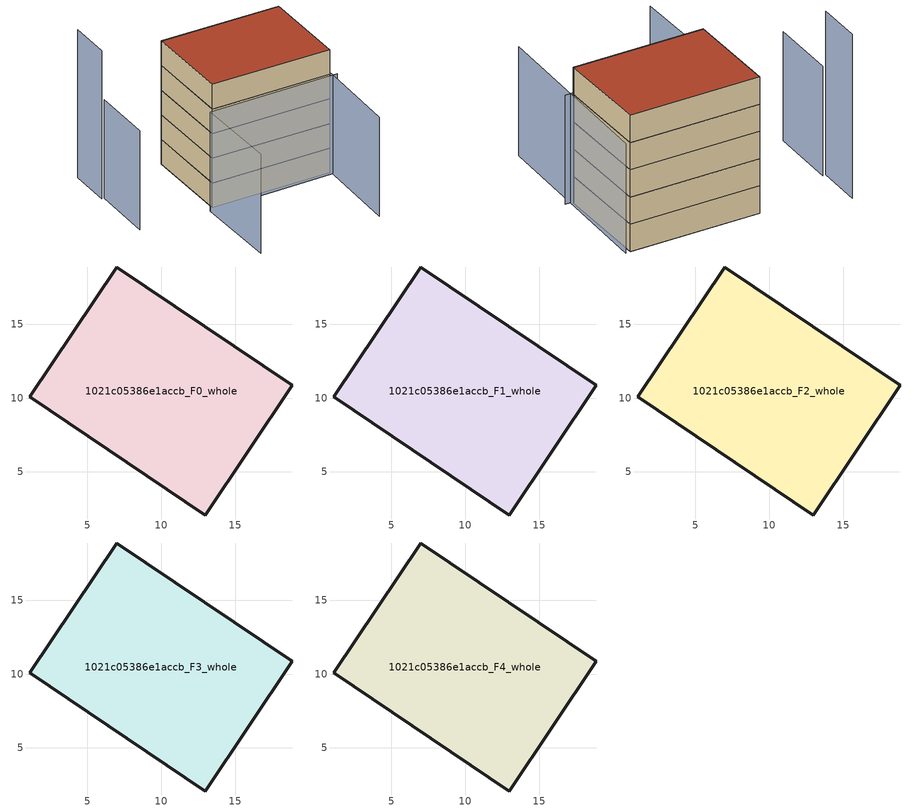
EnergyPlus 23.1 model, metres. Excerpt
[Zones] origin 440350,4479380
1021c05386e1accb_F0_whole
 floor ground (EU_floor_Construction): 12.98,2.08 18.89,10.88 7,18.87 1.09,10.08 z0
 wall outside (EU_wall_Construction): 1.09,10.08 7,18.87 18.89,10.88 12.98,2.08 1.09,10.08 z0:3
1021c05386e1accb_F1_whole
 floor to 1021c05386e1accb_F0_whole (EU_floor_Construction): 12.98,2.08 18.89,10.88 7,18.87 1.09,10.08 z3
 wall outside (EU_wall_Construction): 1.09,10.08 7,18.87 18.89,10.88 12.98,2.08 1.09,10.08 z3:6
1021c05386e1accb_F2_whole
 floor to 1021c05386e1accb_F1_whole (EU_floor_Construction): 12.98,2.08 18.89,10.88 7,18.87 1.09,10.08 z6
 wall outside (EU_wall_Construction): 1.09,10.08 7,18.87 18.89,10.88 12.98,2.08 1.09,10.08 z6:9
1021c05386e1accb_F3_whole
 floor to 1021c05386e1accb_F2_whole (EU_floor_Construction): 12.98,2.08 18.89,10.88 7,18.87 1.09,10.08 z9
 wall outside (EU_wall_Construction): 1.09,10.08 7,18.87 18.89,10.88 12.98,2.08 1.09,10.08 z9:12
1021c05386e1accb_F4_whole
 floor to 1021c05386e1accb_F3_whole (EU_floor_Construction): 12.98,2.08 18.89,10.88 7,18.87 1.09,10.08 z12
 wall outside (EU_wall_Construction): 1.09,10.08 7,18.87 18.89,10.88 12.98,2.08 1.09,10.08 z12:15
 roof outside (EU_roof_Construction): 18.89,10.88 12.98,2.08 1.09,10.08 7,18.87 z15
shading: 7.11,-6.51 19.29,10.6 / -5.27,1.44 0.35,10 / 0.35,10 13.44,1.42 / -2.02,21.2 -6.31,14.99 z0:12; 0.61,25.56 -2.27,21.37 z0:18
[Building]
EU S2 Campaign: North Axis=0; Terrain=City; Solar Distribution=FullExterior
[Site:Location]
Madrid: Latitude=40.5; Longitude=-3.5; Time Zone=1; Elevation=609
[SizingPeriod:WeatherFileDays]
AnnualSizingPeriod: Begin Month=1; Begin Day of Month=1; End Month=12; End Day of Month=31; Day of Week for Start Day=Monday; Use Weather File Daylight Saving Period=No; Use Weather File Rain and Snow Indicators=No
[MATERIAL]
EU_InternalMass_Material: Roughness=MediumRough; Thickness=0.1; Conductivity=1; Density=1800; Specific Heat=900; Thermal Absorptance=0.9; Solar Absorptance=0.7; Visible Absorptance=0.7
[MATERIAL:NOMASS] Roughness=MediumRough; Thermal Absorptance=0.9; Solar Absorptance=0.7; Visible Absorptance=0.7
Name | Thermal Resistance
EU_wall_NoMass | 0.609216
EU_roof_NoMass | 0.513268
EU_floor_NoMass | 0.568163
[CONSTRUCTION]
EU_wall_Construction: EU_wall_NoMass
EU_roof_Construction: EU_roof_NoMass
EU_floor_Construction: EU_floor_NoMass
EU_InternalMass_Construction: EU_InternalMass_Material
[ZONE] Type=1; Multiplier=1; Ceiling Height=autocalculate; Volume=455.469; Floor Area=autocalculate; Part of Total Floor Area=Yes
1021c05386e1accb_F0_whole; 1021c05386e1accb_F1_whole; 1021c05386e1accb_F2_whole; 1021c05386e1accb_F3_whole; 1021c05386e1accb_F4_whole
[INTERNALMASS] Construction=EU_InternalMass_Construction; Surface Area=151.823
Name | Zone or ZoneList
1021c05386e1accb_F0_whole_EU_InternalMass | 1021c05386e1accb_F0_whole
1021c05386e1accb_F1_whole_EU_InternalMass | 1021c05386e1accb_F1_whole
1021c05386e1accb_F2_whole_EU_InternalMass | 1021c05386e1accb_F2_whole
1021c05386e1accb_F3_whole_EU_InternalMass | 1021c05386e1accb_F3_whole
1021c05386e1accb_F4_whole_EU_InternalMass | 1021c05386e1accb_F4_whole
[OTHEREQUIPMENT] Fuel Type=Electricity; Design Level Calculation Method=Watts/Area; Power per Zone Floor Area=1; Fraction Latent=0; Fraction Radiant=0; Fraction Lost=0; Carbon Dioxide Generation Rate=0; EndUse Subcategory=EU_Step8_InternalGains
Name | Zone or ZoneList or Space or SpaceList | Schedule
EU_Step8_InternalGain_1021c05386e1accb_F0_whole_f000 | 1021c05386e1accb_F0_whole | EU_Step8_GainSchedule_1021c05386e1accb_F0_whole_f000
EU_Step8_InternalGain_1021c05386e1accb_F1_whole_f000 | 1021c05386e1accb_F1_whole | EU_Step8_GainSchedule_1021c05386e1accb_F1_whole_f000
EU_Step8_InternalGain_1021c05386e1accb_F2_whole_f000 | 1021c05386e1accb_F2_whole | EU_Step8_GainSchedule_1021c05386e1accb_F2_whole_f000
EU_Step8_InternalGain_1021c05386e1accb_F3_whole_f000 | 1021c05386e1accb_F3_whole | EU_Step8_GainSchedule_1021c05386e1accb_F3_whole_f000
EU_Step8_InternalGain_1021c05386e1accb_F4_whole_f000 | 1021c05386e1accb_F4_whole | EU_Step8_GainSchedule_1021c05386e1accb_F4_whole_f000
[ZONEVENTILATION:DESIGNFLOWRATE] Schedule=EU_AlwaysOn; Design Flow Rate Calculation Method=AirChanges/Hour; Air Changes per Hour=0.752966; Ventilation Type=Natural; Fan Pressure Rise=0; Fan Total Efficiency=1; Constant Term Coefficient=1; Temperature Term Coefficient=0; Velocity Term Coefficient=0; Velocity Squared Term Coefficient=0; Minimum Indoor Temperature=-100; Maximum Indoor Temperature=100; Delta Temperature=-100; Minimum Outdoor Temperature=-100; Maximum Outdoor Temperature=100; Maximum Wind Speed=40
Name | Zone or ZoneList or Space or SpaceList
EU_ConstantAir_1021c05386e1accb_F0_whole | 1021c05386e1accb_F0_whole
EU_ConstantAir_1021c05386e1accb_F1_whole | 1021c05386e1accb_F1_whole
EU_ConstantAir_1021c05386e1accb_F2_whole | 1021c05386e1accb_F2_whole
EU_ConstantAir_1021c05386e1accb_F3_whole | 1021c05386e1accb_F3_whole
EU_ConstantAir_1021c05386e1accb_F4_whole | 1021c05386e1accb_F4_whole
[HVACTEMPLATE:THERMOSTAT] Constant Heating Setpoint=20; Constant Cooling Setpoint=50
EU_HeatOnly_1021c05386e1accb_F0_whole; EU_HeatOnly_1021c05386e1accb_F1_whole; EU_HeatOnly_1021c05386e1accb_F2_whole; EU_HeatOnly_1021c05386e1accb_F3_whole; EU_HeatOnly_1021c05386e1accb_F4_whole
[HVACTEMPLATE:ZONE:IDEALLOADSAIRSYSTEM] System Availability Schedule=EU_AlwaysOn; Maximum Heating Supply Air Temperature=50; Minimum Cooling Supply Air Temperature=13; Maximum Heating Supply Air Humidity Ratio=0.0156; Minimum Cooling Supply Air Humidity Ratio=0.0077; Heating Limit=NoLimit; Cooling Limit=NoLimit; Heating Availability Schedule=EU_AlwaysOn; Cooling Availability Schedule=EU_CoolingOff; Dehumidification Control Type=ConstantSensibleHeatRatio; Cooling Sensible Heat Ratio=0.7; Dehumidification Setpoint=60; Humidification Control Type=None; Humidification Setpoint=30; Outdoor Air Method=None; Outdoor Air Flow Rate per Person=0.00944; Outdoor Air Flow Rate per Zone Floor Area=0; Outdoor Air Flow Rate per Zone=0; Demand Controlled Ventilation Type=None; Outdoor Air Economizer Type=NoEconomizer; Heat Recovery Type=None; Sensible Heat Recovery Effectiveness=0.7; Latent Heat Recovery Effectiveness=0.65
Name | Template Thermostat
1021c05386e1accb_F0_whole | EU_HeatOnly_1021c05386e1accb_F0_whole
1021c05386e1accb_F1_whole | EU_HeatOnly_1021c05386e1accb_F1_whole
1021c05386e1accb_F2_whole | EU_HeatOnly_1021c05386e1accb_F2_whole
1021c05386e1accb_F3_whole | EU_HeatOnly_1021c05386e1accb_F3_whole
1021c05386e1accb_F4_whole | EU_HeatOnly_1021c05386e1accb_F4_whole
[SIZING:ZONE] Zone Cooling Design Supply Air Temperature Input Method=SupplyAirTemperature; Zone Cooling Design Supply Air Temperature=13; Zone Heating Design Supply Air Temperature Input Method=SupplyAirTemperature; Zone Heating Design Supply Air Temperature=50; Zone Cooling Design Supply Air Humidity Ratio=0.008; Zone Heating Design Supply Air Humidity Ratio=0.008; Cooling Design Air Flow Method=DesignDay; Cooling Design Air Flow Rate=0; Cooling Minimum Air Flow per Zone Floor Area=0.000762; Cooling Minimum Air Flow=0; Cooling Minimum Air Flow Fraction=0.2; Heating Design Air Flow Method=DesignDay; Heating Design Air Flow Rate=0; Heating Maximum Air Flow per Zone Floor Area=0.002032; Heating Maximum Air Flow=0.141576; Heating Maximum Air Flow Fraction=0.3; Account for Dedicated Outdoor Air System=No; Dedicated Outdoor Air System Control Strategy=NeutralSupplyAir; Dedicated Outdoor Air Low Setpoint Temperature for Design=autosize; Dedicated Outdoor Air High Setpoint Temperature for Design=autosize; Zone Load Sizing Method=Sensible Load Only No Latent Load; Zone Latent Cooling Design Supply Air Humidity Ratio Input Method=HumidityRatioDifference; Zone Cooling Design Supply Air Humidity Ratio Difference=0.005; Zone Latent Heating Design Supply Air Humidity Ratio Input Method=HumidityRatioDifference; Zone Humidification Design Supply Air Humidity Ratio Difference=0.005
1021c05386e1accb_F0_whole; 1021c05386e1accb_F1_whole; 1021c05386e1accb_F2_whole; 1021c05386e1accb_F3_whole; 1021c05386e1accb_F4_whole
[SCHEDULE:CONSTANT]
Name | Hourly Value
EU_AlwaysOn | 1
EU_CoolingOff | 0
[SCHEDULE:FILE] Column Number=1; Rows to Skip at Top=0; Number of Hours of Data=8760; Column Separator=Comma; Interpolate to Timestep=No; Minutes per Item=60; Adjust Schedule for Daylight Savings=Yes
Name | File
EU_Step8_GainSchedule_1021c05386e1accb_F0_whole_f000 | ../../schedules/1021c05386e1accb/1021c05386e1accb_F0_whole_f000_gain.csv
EU_Step8_GainSchedule_1021c05386e1accb_F1_whole_f000 | ../../schedules/1021c05386e1accb/1021c05386e1accb_F1_whole_f000_gain.csv
EU_Step8_GainSchedule_1021c05386e1accb_F2_whole_f000 | ../../schedules/1021c05386e1accb/1021c05386e1accb_F2_whole_f000_gain.csv
EU_Step8_GainSchedule_1021c05386e1accb_F3_whole_f000 | ../../schedules/1021c05386e1accb/1021c05386e1accb_F3_whole_f000_gain.csv
EU_Step8_GainSchedule_1021c05386e1accb_F4_whole_f000 | ../../schedules/1021c05386e1accb/1021c05386e1accb_F4_whole_f000_gain.csv
